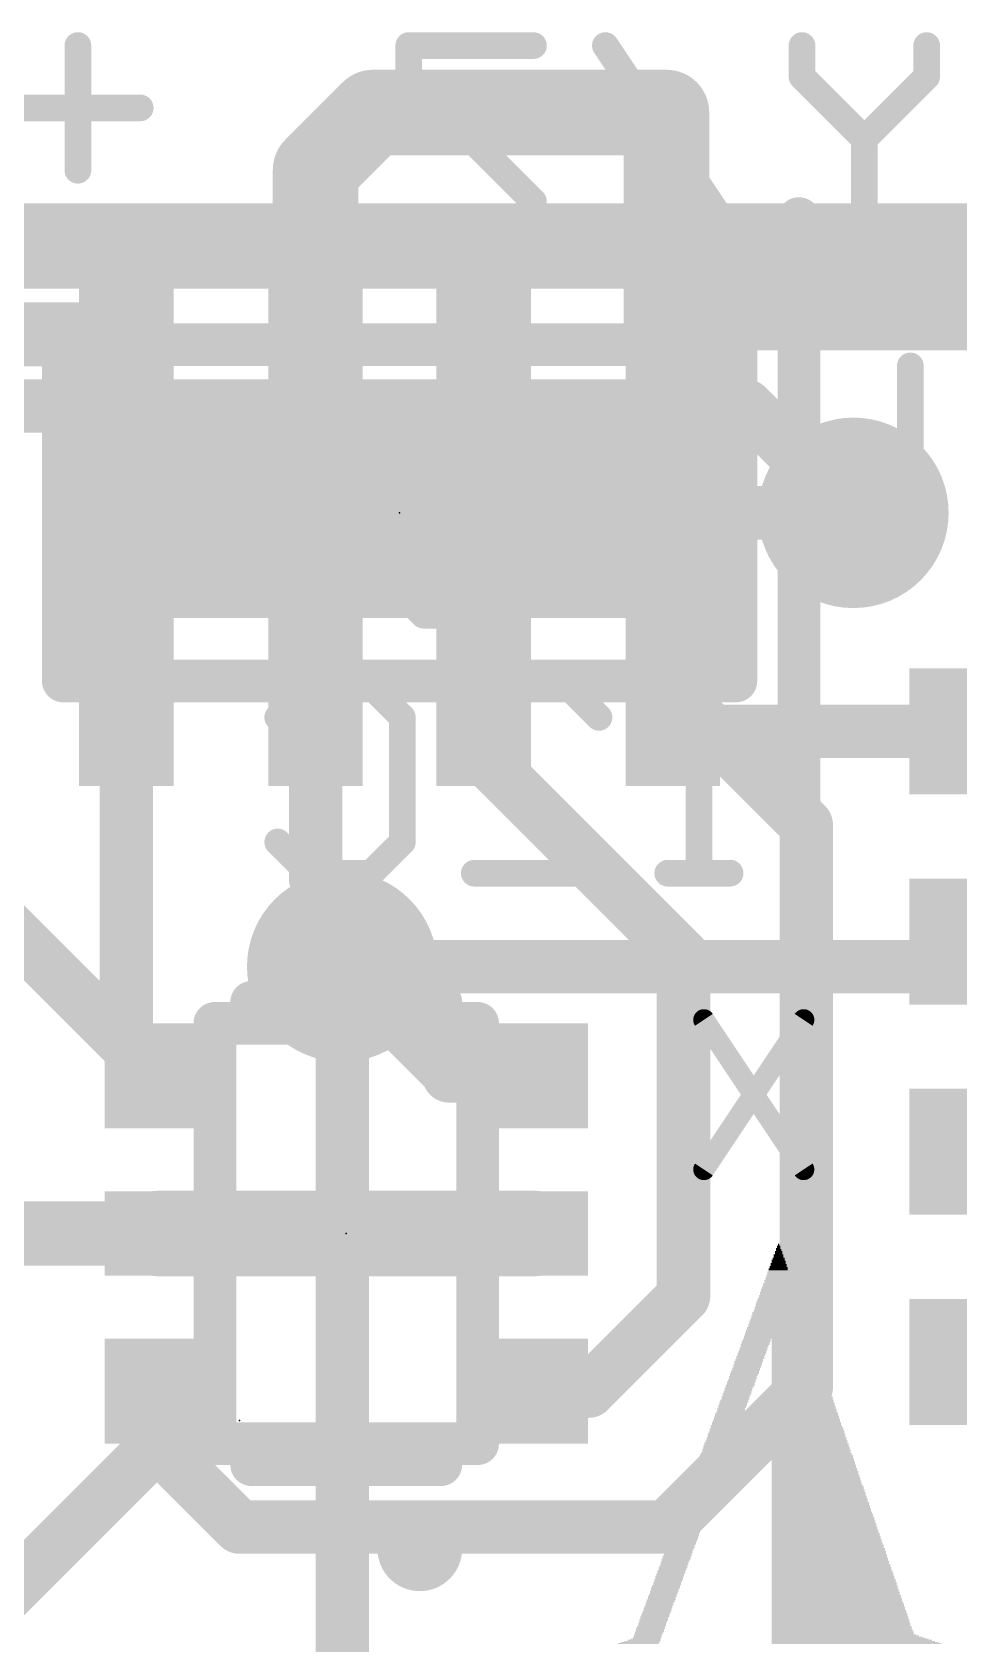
# Model space of a CAD drawing. Extents: x -0.1 to 25.5, y -0.1 to 17.9.
# Drawn here: x 15.4 to 19.81, y 6.05 to 13.72 of the extents above; entities that cross this region are included whole.
import ezdxf

# ---------------------------------------------------------------- set-up
doc = ezdxf.new("R2010")
doc.units = 0
for name, color, linetype in [('1', 12, 'CONTINUOUS'), ('16', 5, 'CONTINUOUS'), ('18', 110, 'CONTINUOUS'), ('21', 40, 'CONTINUOUS'), ('22', 6, 'CONTINUOUS'), ('23', 40, 'CONTINUOUS'), ('24', 6, 'CONTINUOUS'), ('51', 253, 'CONTINUOUS')]:
    doc.layers.add(name, color=color, linetype=linetype)

# ---------------------------------------------------------------- blocks, each defined once
blk = doc.blocks.new('RECT')
blk.add_solid([(-0.5, -0.5), (0.5, -0.5), (-0.5, 0.5), (0.5, 0.5)])
blk = doc.blocks.new('ROUNDV')
at = {"const_width": 0.5}
blk.add_lwpolyline([(0, -0.25, 1), (0, 0.25, 1), (0, -0.25)], format="xyb", dxfattribs=at)

msp = doc.modelspace()

# ---------------------------------------------------------------- linework, layer by layer
at = {"layer": '1'}
for points, const_width in [([(16.745, 13.062), (17.018, 13.335)], 0.4064), ([(17.018, 13.335), (18.415, 13.335)], 0.4064), ([(18.415, 13.335), (18.415, 12.31)], 0.4064), ([(16.745, 12.28), (16.745, 13.062)], 0.4064), ([(18.445, 12.28), (18.572, 12.407)], 0.4064), ([(21.121, 12.407), (18.572, 12.407)], 0.4064), ([(18.415, 12.31), (18.445, 12.28)], 0.4064), ([(15.845, 12.28), (10.8822, 12.28)], 0.3048), ([(15.845, 11.714), (15.845, 12.28)], 0.3048), ([(17.545, 12.28), (17.545, 11.703)], 0.3048), ([(16.129, 11.43), (15.845, 11.714)], 0.3048), ([(17.545, 11.703), (17.272, 11.43)], 0.3048), ([(17.272, 11.43), (16.129, 11.43)], 0.3048), ([(17.545, 10.941), (18.034, 11.43)], 0.254), ([(18.034, 11.43), (19.304, 11.43)], 0.254), ([(17.545, 10.58), (17.545, 10.941)], 0.254), ([(15.845, 8.897), (15.845, 10.58)], 0.254), ([(16.745, 10.58), (16.745, 9.691)], 0.254), ([(17.545, 10.58), (17.545, 10.268)], 0.254), ([(18.635, 10.39), (18.445, 10.58)], 0.254), ([(18.445, 10.58), (19.08, 9.945)], 0.254), ([(20.346, 10.39), (18.635, 10.39)], 0.254), ([(17.545, 10.268), (18.4958, 9.3172)], 0.254), ([(19.08, 9.945), (19.08, 7.269)], 0.254), ([(14.902, 9.84), (15.991, 8.751)], 0.254), ([(16.872, 9.564), (16.745, 9.691)], 0.254), ([(16.872, 9.564), (16.872, 9.271)], 0.254), ([(18.4958, 9.3172), (18.4958, 7.7018)], 0.254), ([(16.872, 9.271), (17.38, 8.763)], 0.254), ([(15.991, 8.751), (15.845, 8.897)], 0.254), ([(17.38, 8.763), (17.38, 8.751)], 0.254), ([(17.791, 8.751), (17.38, 8.751)], 0.254), ([(15.991, 8.001), (14.061, 8.001)], 0.3048), ([(15.991, 8.001), (17.791, 8.001)], 0.4064), ([(18.4958, 7.7018), (18.045, 7.251)], 0.254), ([(15.991, 7.251), (15.9905, 7.2505)], 0.254), ([(15.9905, 6.9965), (15.9905, 7.2505)], 0.254), ([(15.991, 7.251), (15.991, 6.997)], 0.254), ([(17.791, 7.251), (18.045, 7.251)], 0.254), ([(19.08, 7.269), (18.415, 6.604)], 0.254), ([(15.991, 6.997), (14.8475, 5.8535)], 0.254), ([(16.383, 6.604), (15.9905, 6.9965)], 0.254), ([(18.415, 6.604), (16.383, 6.604)], 0.254)]:
    msp.add_lwpolyline(points, dxfattribs=dict(at, const_width=const_width))
for points, const_width in [([(17.018, 13.4366, 1), (17.018, 13.2334)], 0.2032), ([(17.0898, 13.2632, 1), (16.9462, 13.4068)], 0.2032), ([(18.5166, 13.335, 1), (18.3134, 13.335)], 0.2032), ([(18.415, 13.2334, 1), (18.415, 13.4366)], 0.2032), ([(16.8466, 13.062, 1), (16.6434, 13.062)], 0.2032), ([(16.6732, 13.1338, 1), (16.8168, 12.9902)], 0.2032), ([(18.572, 12.5086, 1), (18.572, 12.3054)], 0.2032), ([(18.6438, 12.3352, 1), (18.5002, 12.4788)], 0.2032), ([(18.4868, 12.3818, 1), (18.3432, 12.2382)], 0.2032), ([(15.9212, 12.28, 1), (15.7688, 12.28)], 0.1524), ([(15.845, 12.2038, 1), (15.845, 12.3562)], 0.1524), ([(17.6212, 12.28, 1), (17.4688, 12.28)], 0.1524), ([(18.3732, 12.3518, 1), (18.5168, 12.2082)], 0.2032), ([(18.3732, 12.2082, 1), (18.5168, 12.3518)], 0.2032), ([(16.6434, 12.28, 1), (16.8466, 12.28)], 0.2032), ([(18.3134, 12.31, 1), (18.5166, 12.31)], 0.2032), ([(15.8989, 11.7679, 1), (15.7911, 11.6601)], 0.1524), ([(17.5989, 11.6491, 1), (17.4911, 11.7569)], 0.1524), ([(15.7688, 11.714, 1), (15.9212, 11.714)], 0.1524), ([(17.4688, 11.703, 1), (17.6212, 11.703)], 0.1524), ([(16.129, 11.5062, 1), (16.129, 11.3538)], 0.1524), ([(17.272, 11.3538, 1), (17.272, 11.5062)], 0.1524), ([(16.0751, 11.3761, 1), (16.1829, 11.4839)], 0.1524), ([(17.2181, 11.4839, 1), (17.3259, 11.3761)], 0.1524), ([(18.034, 11.4935, 1), (18.034, 11.3665)], 0.127), ([(18.0789, 11.3851, 1), (17.9891, 11.4749)], 0.127), ([(19.304, 11.3665, 1), (19.304, 11.4935)], 0.127), ([(17.6085, 10.941, 1), (17.4815, 10.941)], 0.127), ([(17.5001, 10.9859, 1), (17.5899, 10.8961)], 0.127), ([(15.9085, 10.58, 1), (15.7815, 10.58)], 0.127), ([(16.8085, 10.58, 1), (16.6815, 10.58)], 0.127), ([(17.6085, 10.58, 1), (17.4815, 10.58)], 0.127), ([(18.4899, 10.6249, 1), (18.4001, 10.5351)], 0.127), ([(18.4899, 10.6249, 1), (18.4001, 10.5351)], 0.127), ([(17.4815, 10.58, 1), (17.6085, 10.58)], 0.127), ([(18.635, 10.4535, 1), (18.635, 10.3265)], 0.127), ([(18.5901, 10.3451, 1), (18.6799, 10.4349)], 0.127), ([(17.5899, 10.3129, 1), (17.5001, 10.2231)], 0.127), ([(17.4815, 10.268, 1), (17.6085, 10.268)], 0.127), ([(19.1435, 9.945, 1), (19.0165, 9.945)], 0.127), ([(19.0351, 9.9001, 1), (19.1249, 9.9899)], 0.127), ([(16.7899, 9.7359, 1), (16.7001, 9.6461)], 0.127), ([(16.6815, 9.691, 1), (16.8085, 9.691)], 0.127), ([(16.9355, 9.564, 1), (16.8085, 9.564)], 0.127), ([(16.8271, 9.5191, 1), (16.9169, 9.6089)], 0.127), ([(18.5593, 9.3172, 1), (18.4323, 9.3172)], 0.127), ([(16.9169, 9.3159, 1), (16.8271, 9.2261)], 0.127), ([(18.4509, 9.2723, 1), (18.5407, 9.3621)], 0.127), ([(16.8085, 9.271, 1), (16.9355, 9.271)], 0.127), ([(15.8899, 8.9419, 1), (15.8001, 8.8521)], 0.127), ([(15.7815, 8.897, 1), (15.9085, 8.897)], 0.127), ([(15.9461, 8.7061, 1), (16.0359, 8.7959)], 0.127), ([(15.9461, 8.7061, 1), (16.0359, 8.7959)], 0.127), ([(17.4435, 8.763, 1), (17.3165, 8.763)], 0.127), ([(17.38, 8.8145, 1), (17.38, 8.6875)], 0.127), ([(17.3351, 8.7181, 1), (17.4249, 8.8079)], 0.127), ([(17.791, 8.6875, 1), (17.791, 8.8145)], 0.127), ([(17.3165, 8.751, 1), (17.4435, 8.751)], 0.127), ([(15.991, 8.1026, 1), (15.991, 7.8994)], 0.2032), ([(15.991, 7.9248, 1), (15.991, 8.0772)], 0.1524), ([(17.791, 7.8994, 1), (17.791, 8.1026)], 0.2032), ([(18.5407, 7.6569, 1), (18.4509, 7.7467)], 0.127), ([(18.4323, 7.7018, 1), (18.5593, 7.7018)], 0.127), ([(16.054, 7.2505, 1), (15.927, 7.2505)], 0.127), ([(16.0545, 7.251, 1), (15.9275, 7.251)], 0.127), ([(16.0359, 7.2061, 1), (15.9461, 7.2959)], 0.127), ([(17.791, 7.3145, 1), (17.791, 7.1875)], 0.127), ([(18.045, 7.1875, 1), (18.045, 7.3145)], 0.127), ([(19.1249, 7.2241, 1), (19.0351, 7.3139)], 0.127), ([(15.9456, 7.2954, 1), (16.0354, 7.2056)], 0.127), ([(18.0001, 7.2959, 1), (18.0899, 7.2061)], 0.127), ([(19.0165, 7.269, 1), (19.1435, 7.269)], 0.127), ([(16.0354, 7.0414, 1), (15.9456, 6.9516)], 0.127), ([(15.927, 6.9965, 1), (16.054, 6.9965)], 0.127), ([(15.9275, 6.997, 1), (16.0545, 6.997)], 0.127), ([(16.0359, 6.9521, 1), (15.9461, 7.0419)], 0.127), ([(16.383, 6.6675, 1), (16.383, 6.5405)], 0.127), ([(16.3381, 6.5591, 1), (16.4279, 6.6489)], 0.127), ([(18.3701, 6.6489, 1), (18.4599, 6.5591)], 0.127), ([(18.415, 6.5405, 1), (18.415, 6.6675)], 0.127)]:
    msp.add_lwpolyline(points, format="xyb", dxfattribs=dict(at, const_width=const_width))
at = {"layer": '16'}
for points, const_width in [([(21.248, 12.7), (6.35, 12.7)], 0.4064), ([(18.796, 11.938), (11.684, 11.938)], 0.254), ([(18.796, 11.938), (19.304, 11.43)], 0.254), ([(21.844, 9.271), (16.872, 9.271)], 0.254), ([(16.872, 9.271), (16.872, 4.972)], 0.254)]:
    msp.add_lwpolyline(points, dxfattribs=dict(at, const_width=const_width))
at = {"layer": '16', "const_width": 0.127}
for points in [[(18.8409, 11.9829, 1), (18.7511, 11.8931)], [(18.796, 11.8745, 1), (18.796, 12.0015)], [(19.2591, 11.3851, 1), (19.3489, 11.4749)], [(16.872, 9.3345, 1), (16.872, 9.2075)], [(16.9355, 9.271, 1), (16.8085, 9.271)]]:
    msp.add_lwpolyline(points, format="xyb", dxfattribs=at)
at = {"layer": '21'}
for points, const_width in [([(19.045, 12.83), (19.045, 10.03)], 0.2032), ([(16.441, 9.101), (17.341, 9.101)], 0.2032), ([(18.5928, 9.0176), (19.0673, 8.3058)], 0.1016), ([(19.0673, 9.0176), (18.5928, 8.3058)], 0.1016), ([(16.441, 6.901), (17.341, 6.901)], 0.2032)]:
    msp.add_lwpolyline(points, dxfattribs=dict(at, const_width=const_width))
for points, const_width in [([(19.0958, 12.83, 1), (18.9942, 12.83)], 0.1016), ([(18.9942, 10.03, 1), (19.0958, 10.03)], 0.1016), ([(16.441, 9.1518, 1), (16.441, 9.0502)], 0.1016), ([(17.341, 9.0502, 1), (17.341, 9.1518)], 0.1016), ([(18.6139, 9.0317, 1), (18.5717, 9.0035)], 0.0508), ([(19.0885, 9.0035, 1), (19.0462, 9.0317)], 0.0508), ([(18.5717, 8.3199, 1), (18.6139, 8.2917)], 0.0508), ([(19.0462, 8.2917, 1), (19.0885, 8.3199)], 0.0508), ([(16.441, 6.9518, 1), (16.441, 6.8502)], 0.1016), ([(17.341, 6.8502, 1), (17.341, 6.9518)], 0.1016), ([(17.241, 6.401, 1), (17.241, 6.601, 1), (17.241, 6.401)], 0.2032)]:
    msp.add_lwpolyline(points, format="xyb", dxfattribs=dict(at, const_width=const_width))
at = {"layer": '22', "const_width": 0.127}
for points in [[(15.6142, 13.6533), (15.6142, 13.0601)], [(17.7819, 13.6533), (17.1887, 13.6533)], [(17.1887, 13.6533), (17.1887, 13.505)], [(18.7174, 12.7635), (18.1242, 13.6533)], [(19.0597, 13.505), (19.0597, 13.6533)], [(19.6529, 13.6533), (19.6529, 13.505)], [(17.1887, 13.505), (17.7819, 12.9118)], [(19.3563, 13.2084), (19.0597, 13.505)], [(19.6529, 13.505), (19.3563, 13.2084)], [(15.9108, 13.3567), (15.3177, 13.3567)], [(19.3563, 13.2084), (19.3563, 12.7635)], [(17.7819, 12.9118), (17.7819, 12.7635)], [(15.9108, 12.7635), (15.3177, 12.7635)], [(17.7819, 12.7635), (17.1887, 12.7635)], [(16.6201, 12.2776), (16.6201, 12.1293)], [(19.5749, 12.1293), (19.5749, 11.2395)], [(15.5515, 11.8327), (15.9964, 11.8327)], [(15.9964, 11.8327), (16.1447, 11.6844)], [(16.7684, 11.8327), (16.6201, 11.8327)], [(16.6201, 11.8327), (16.6201, 11.2395)], [(17.1107, 11.0912), (17.1107, 11.8327)], [(17.1107, 11.8327), (17.5556, 11.8327)], [(17.5556, 11.8327), (17.7039, 11.6844)], [(18.0462, 11.6844), (18.1945, 11.8327)], [(18.1945, 11.8327), (18.4911, 11.8327)], [(18.4911, 11.8327), (18.6394, 11.6844)], [(16.1447, 11.6844), (16.1447, 11.3878)], [(17.7039, 11.6844), (17.7039, 11.3878)], [(18.0462, 11.3878), (18.0462, 11.6844)], [(18.6394, 11.6844), (18.6394, 11.3878)], [(16.1447, 11.3878), (15.9964, 11.2395)], [(17.7039, 11.3878), (17.5556, 11.2395)], [(18.1945, 11.2395), (18.0462, 11.3878)], [(18.6394, 11.3878), (18.4911, 11.2395)], [(15.9964, 11.2395), (15.5515, 11.2395)], [(16.7684, 11.2395), (16.4718, 11.2395)], [(17.5556, 11.2395), (17.1107, 11.2395)], [(18.4911, 11.2395), (18.1945, 11.2395)], [(19.5749, 11.2395), (18.9818, 11.2395)], [(17.259, 10.9429), (17.1107, 11.0912)], [(17.4073, 10.9429), (17.259, 10.9429)], [(16.565, 10.457), (16.7133, 10.6053)], [(16.7133, 10.6053), (17.0099, 10.6053)], [(17.0099, 10.6053), (17.1582, 10.457)], [(17.5005, 10.457), (17.6488, 10.6053)], [(17.6488, 10.6053), (17.9454, 10.6053)], [(17.9454, 10.6053), (18.0937, 10.457)], [(18.7174, 10.6053), (18.4208, 10.6053)], [(18.5691, 9.7155), (18.5691, 10.6053)], [(17.1582, 10.457), (17.1582, 9.8638)], [(17.5005, 10.3087), (17.5005, 10.457)], [(18.0937, 9.7155), (17.5005, 10.3087)], [(16.7133, 9.7155), (16.565, 9.8638)], [(17.1582, 9.8638), (17.0099, 9.7155)], [(17.0099, 9.7155), (16.7133, 9.7155)], [(17.5005, 9.7155), (18.0937, 9.7155)], [(18.7174, 9.7155), (18.4208, 9.7155)]]:
    msp.add_lwpolyline(points, dxfattribs=at)
at = {"layer": '22', "const_width": 0.0635}
for points in [[(15.646, 13.6533, 1), (15.5825, 13.6533)], [(17.1887, 13.685, 1), (17.1887, 13.6215)], [(17.2204, 13.6533, 1), (17.1569, 13.6533)], [(17.7819, 13.6215, 1), (17.7819, 13.685)], [(18.1506, 13.6709, 1), (18.0978, 13.6356)], [(19.0915, 13.6533, 1), (19.028, 13.6533)], [(19.6846, 13.6533, 1), (19.6211, 13.6533)], [(17.2111, 13.5274, 1), (17.1662, 13.4825)], [(17.1569, 13.505, 1), (17.2204, 13.505)], [(19.028, 13.505, 1), (19.0915, 13.505)], [(19.0822, 13.5274, 1), (19.0373, 13.4825)], [(19.6211, 13.505, 1), (19.6846, 13.505)], [(19.6753, 13.4825, 1), (19.6304, 13.5274)], [(15.9108, 13.3249, 1), (15.9108, 13.3884)], [(19.3881, 13.2084, 1), (19.3246, 13.2084)], [(19.3339, 13.2308, 1), (19.3788, 13.1859)], [(19.3339, 13.1859, 1), (19.3788, 13.2308)], [(15.5825, 13.0601, 1), (15.646, 13.0601)], [(17.8136, 12.9118, 1), (17.7501, 12.9118)], [(17.7594, 12.8893, 1), (17.8043, 12.9342)], [(15.9108, 12.7317, 1), (15.9108, 12.7953)], [(17.1887, 12.7953, 1), (17.1887, 12.7317)], [(17.7819, 12.7317, 1), (17.7819, 12.7953)], [(18.691, 12.7459, 1), (18.7438, 12.7811)], [(17.7501, 12.7635, 1), (17.8136, 12.7635)], [(19.3246, 12.7635, 1), (19.3881, 12.7635)], [(16.6518, 12.2776, 1), (16.5883, 12.2776)], [(19.6067, 12.1293, 1), (19.5432, 12.1293)], [(16.5883, 12.1293, 1), (16.6518, 12.1293)], [(15.5515, 11.8644, 1), (15.5515, 11.8009)], [(16.0189, 11.8551, 1), (15.974, 11.8102)], [(15.9964, 11.8009, 1), (15.9964, 11.8644)], [(16.6518, 11.8327, 1), (16.5883, 11.8327)], [(16.6201, 11.8644, 1), (16.6201, 11.8009)], [(16.7684, 11.8009, 1), (16.7684, 11.8644)], [(17.1107, 11.8644, 1), (17.1107, 11.8009)], [(17.1425, 11.8327, 1), (17.079, 11.8327)], [(17.5781, 11.8551, 1), (17.5332, 11.8102)], [(17.5556, 11.8009, 1), (17.5556, 11.8644)], [(18.1945, 11.8644, 1), (18.1945, 11.8009)], [(18.217, 11.8102, 1), (18.1721, 11.8551)], [(18.5136, 11.8551, 1), (18.4687, 11.8102)], [(18.4911, 11.8009, 1), (18.4911, 11.8644)], [(16.1765, 11.6844, 1), (16.113, 11.6844)], [(16.1223, 11.6619, 1), (16.1672, 11.7068)], [(17.7356, 11.6844, 1), (17.6722, 11.6844)], [(17.6814, 11.6619, 1), (17.7264, 11.7068)], [(18.078, 11.6844, 1), (18.0145, 11.6844)], [(18.0238, 11.7068, 1), (18.0687, 11.6619)], [(18.6712, 11.6844, 1), (18.6077, 11.6844)], [(18.617, 11.6619, 1), (18.6619, 11.7068)], [(16.1672, 11.3653, 1), (16.1223, 11.4102)], [(17.7264, 11.3653, 1), (17.6814, 11.4102)], [(18.0687, 11.4102, 1), (18.0238, 11.3653)], [(18.6619, 11.3653, 1), (18.617, 11.4102)], [(16.113, 11.3878, 1), (16.1765, 11.3878)], [(17.6722, 11.3878, 1), (17.7356, 11.3878)], [(18.0145, 11.3878, 1), (18.078, 11.3878)], [(18.6077, 11.3878, 1), (18.6712, 11.3878)], [(15.5515, 11.2713, 1), (15.5515, 11.2078)], [(15.974, 11.262, 1), (16.0189, 11.217)], [(15.9964, 11.2078, 1), (15.9964, 11.2713)], [(16.4718, 11.2713, 1), (16.4718, 11.2078)], [(16.7684, 11.2078, 1), (16.7684, 11.2713)], [(17.1107, 11.2713, 1), (17.1107, 11.2078)], [(17.5332, 11.262, 1), (17.5781, 11.217)], [(17.5556, 11.2078, 1), (17.5556, 11.2713)], [(18.1945, 11.2713, 1), (18.1945, 11.2078)], [(18.1721, 11.217, 1), (18.217, 11.262)], [(18.4687, 11.262, 1), (18.5136, 11.217)], [(18.4911, 11.2078, 1), (18.4911, 11.2713)], [(18.9818, 11.2713, 1), (18.9818, 11.2078)], [(19.5749, 11.2078, 1), (19.5749, 11.2713)], [(16.5883, 11.2395, 1), (16.6518, 11.2395)], [(19.5432, 11.2395, 1), (19.6067, 11.2395)], [(17.1332, 11.1137, 1), (17.0883, 11.0688)], [(17.079, 11.0912, 1), (17.1425, 11.0912)], [(17.259, 10.9747, 1), (17.259, 10.9112)], [(17.2366, 10.9205, 1), (17.2815, 10.9654)], [(17.4073, 10.9112, 1), (17.4073, 10.9747)], [(16.7133, 10.637, 1), (16.7133, 10.5735)], [(16.7358, 10.5828, 1), (16.6908, 10.6277)], [(17.0323, 10.6277, 1), (16.9874, 10.5828)], [(17.0099, 10.5735, 1), (17.0099, 10.637)], [(17.6488, 10.637, 1), (17.6488, 10.5735)], [(17.6713, 10.5828, 1), (17.6264, 10.6277)], [(17.9679, 10.6277, 1), (17.923, 10.5828)], [(17.9454, 10.5735, 1), (17.9454, 10.637)], [(18.4208, 10.637, 1), (18.4208, 10.5735)], [(18.6008, 10.6053, 1), (18.5373, 10.6053)], [(18.7174, 10.5735, 1), (18.7174, 10.637)], [(16.5426, 10.4794, 1), (16.5875, 10.4345)], [(17.1899, 10.457, 1), (17.1264, 10.457)], [(17.1357, 10.4345, 1), (17.1806, 10.4794)], [(17.5323, 10.457, 1), (17.4688, 10.457)], [(17.4781, 10.4794, 1), (17.523, 10.4345)], [(18.0712, 10.4345, 1), (18.1161, 10.4794)], [(17.523, 10.3311, 1), (17.4781, 10.2862)], [(17.4688, 10.3087, 1), (17.5323, 10.3087)], [(16.5875, 9.8862, 1), (16.5426, 9.8413)], [(17.1264, 9.8638, 1), (17.1899, 9.8638)], [(17.1806, 9.8413, 1), (17.1357, 9.8862)], [(16.7133, 9.7473, 1), (16.7133, 9.6837)], [(16.6908, 9.693, 1), (16.7358, 9.738)], [(16.9874, 9.738, 1), (17.0323, 9.693)], [(17.0099, 9.6837, 1), (17.0099, 9.7473)], [(17.5005, 9.7473, 1), (17.5005, 9.6837)], [(18.0712, 9.693, 1), (18.1161, 9.738)], [(18.0937, 9.6837, 1), (18.0937, 9.7473)], [(18.4208, 9.7473, 1), (18.4208, 9.6837)], [(18.5373, 9.7155, 1), (18.6008, 9.7155)], [(18.7174, 9.6837, 1), (18.7174, 9.7473)]]:
    msp.add_lwpolyline(points, format="xyb", dxfattribs=at)
at = {"layer": '23'}
for p in [(17.145, 11.43), (16.891, 8.001)]:
    msp.add_point(p, dxfattribs=at)
at = {"layer": '24'}
msp.add_point((16.383, 7.112), dxfattribs=at)
at = {"layer": '51', "const_width": 0.2032}
for points in [[(15.545, 10.63), (15.545, 12.23)], [(15.545, 12.23), (18.745, 12.23)], [(18.745, 12.23), (18.745, 10.63)], [(18.745, 10.63), (15.545, 10.63)], [(16.266, 9.001), (17.516, 9.001)], [(16.266, 7.001), (16.266, 9.001)], [(17.516, 9.001), (17.516, 7.001)], [(17.516, 7.001), (16.266, 7.001)]]:
    msp.add_lwpolyline(points, dxfattribs=at)
at = {"layer": '51', "const_width": 0.1016}
for points in [[(15.5958, 12.23, 1), (15.4942, 12.23)], [(15.545, 12.2808, 1), (15.545, 12.1792)], [(18.7958, 12.23, 1), (18.6942, 12.23)], [(18.745, 12.1792, 1), (18.745, 12.2808)], [(15.545, 10.6808, 1), (15.545, 10.5792)], [(15.4942, 10.63, 1), (15.5958, 10.63)], [(18.6942, 10.63, 1), (18.7958, 10.63)], [(18.745, 10.5792, 1), (18.745, 10.6808)], [(16.266, 9.0518, 1), (16.266, 8.9502)], [(16.3168, 9.001, 1), (16.2152, 9.001)], [(17.5668, 9.001, 1), (17.4652, 9.001)], [(17.516, 8.9502, 1), (17.516, 9.0518)], [(16.266, 7.0518, 1), (16.266, 6.9502)], [(17.516, 6.9502, 1), (17.516, 7.0518)], [(16.2152, 7.001, 1), (16.3168, 7.001)], [(17.4652, 7.001, 1), (17.5668, 7.001)]]:
    msp.add_lwpolyline(points, format="xyb", dxfattribs=at)

# ---------------------------------------------------------------- block references
at = {"layer": '1'}
for p, xscale, yscale, rotation in [((15.845, 12.28), 0.45, 0.9, 180), ((16.745, 12.28), 0.45, 0.9, 180), ((17.545, 12.28), 0.45, 0.9, 180), ((18.445, 12.28), 0.45, 0.9, 180), ((15.845, 10.58), 0.45, 0.9, 180), ((16.745, 10.58), 0.45, 0.9, 180), ((17.545, 10.58), 0.45, 0.9, 180), ((18.445, 10.58), 0.45, 0.9, 180), ((20.346, 10.39), 1.55, 0.6, 180), ((20.346, 9.39), 1.55, 0.6, 180), ((15.991, 8.751), 0.5, 0.5, 90), ((17.791, 8.751), 0.5, 0.5, 90), ((20.346, 8.39), 1.55, 0.6, 180), ((15.991, 8.001), 0.4, 0.5, 90), ((17.791, 8.001), 0.4, 0.5, 90), ((20.346, 7.39), 1.55, 0.6, 180), ((15.991, 7.251), 0.5, 0.5, 90), ((17.791, 7.251), 0.5, 0.5, 90)]:
    msp.add_blockref('RECT', p, dxfattribs=dict(at, xscale=xscale, yscale=yscale, rotation=rotation))
at = {"layer": '18', "xscale": 0.9064, "yscale": 0.9064}
for p in [(19.304, 11.43), (19.304, 11.43), (16.872, 9.271), (16.872, 9.271)]:
    msp.add_blockref('ROUNDV', p, dxfattribs=at)
at = {"layer": '21', "yscale": 0.0051}
for p, xscale in [((18.9484, 7.8994), 0.0457), ((18.9484, 7.9146), 0.0356), ((18.9484, 7.9096), 0.0356), ((18.9484, 7.9045), 0.0356), ((18.9484, 7.9248), 0.0254), ((18.9484, 7.9197), 0.0254), ((18.9459, 7.9299), 0.0203), ((18.9484, 7.94), 0.0152), ((18.9484, 7.935), 0.0152), ((18.9484, 7.9502), 0.0051), ((18.9484, 7.9451), 0.0051), ((18.9459, 7.8334), 0.0914), ((18.9459, 7.8283), 0.0914), ((18.9484, 7.8232), 0.0965), ((18.9484, 7.8384), 0.0864), ((18.9459, 7.8435), 0.0813), ((18.9484, 7.8537), 0.0762), ((18.9484, 7.8486), 0.0762), ((18.9459, 7.8588), 0.0711), ((18.9459, 7.874), 0.061), ((18.9484, 7.8689), 0.066), ((18.9484, 7.8638), 0.066), ((18.9484, 7.8842), 0.0559), ((18.9484, 7.8791), 0.0559), ((18.9484, 7.8943), 0.0457), ((18.9484, 7.8892), 0.0457), ((18.9459, 7.747), 0.1524), ((18.9484, 7.7521), 0.1473), ((18.9459, 7.7622), 0.1422), ((18.9459, 7.7572), 0.1422), ((18.9484, 7.7673), 0.1372), ((18.9459, 7.7775), 0.1321), ((18.9459, 7.7724), 0.1321), ((18.9484, 7.7826), 0.127), ((18.9459, 7.7876), 0.1219), ((18.9459, 7.8029), 0.1118), ((18.9459, 7.7978), 0.1118), ((18.9484, 7.7927), 0.1168), ((18.9459, 7.8181), 0.1016), ((18.9459, 7.813), 0.1016), ((18.9484, 7.808), 0.1067), ((18.9433, 7.6657), 0.2083), ((18.9433, 7.681), 0.1981), ((18.9459, 7.6759), 0.2032), ((18.9459, 7.6708), 0.2032), ((18.9459, 7.6911), 0.193), ((18.9459, 7.686), 0.193), ((18.9459, 7.7064), 0.1829), ((18.9459, 7.7013), 0.1829), ((18.9459, 7.6962), 0.1829), ((18.9459, 7.7216), 0.1727), ((18.9459, 7.7165), 0.1727), ((18.9459, 7.7114), 0.1727), ((18.9459, 7.7368), 0.1626), ((18.9459, 7.7318), 0.1626), ((18.9459, 7.7267), 0.1626), ((18.9459, 7.7419), 0.1524), ((18.9433, 7.5946), 0.2591), ((18.9459, 7.5895), 0.2642), ((18.9433, 7.6098), 0.2489), ((18.9459, 7.6048), 0.254), ((18.9459, 7.5997), 0.254), ((18.9433, 7.6251), 0.2388), ((18.9459, 7.62), 0.2438), ((18.9459, 7.6149), 0.2438), ((18.9459, 7.6352), 0.2337), ((18.9459, 7.6302), 0.2337), ((18.9433, 7.6505), 0.2184), ((18.9459, 7.6454), 0.2235), ((18.9459, 7.6403), 0.2235), ((18.9459, 7.6606), 0.2134), ((18.9459, 7.6556), 0.2134), ((18.9433, 7.5133), 0.32), ((18.9433, 7.5286), 0.3099), ((18.9433, 7.5235), 0.3099), ((18.9433, 7.5184), 0.3099), ((18.9433, 7.5387), 0.2997), ((18.9433, 7.5336), 0.2997), ((18.9433, 7.554), 0.2896), ((18.9433, 7.5489), 0.2896), ((18.9459, 7.5438), 0.2946), ((18.9433, 7.5692), 0.2794), ((18.9433, 7.5641), 0.2794), ((18.9459, 7.559), 0.2845), ((18.9433, 7.5844), 0.2692), ((18.9433, 7.5794), 0.2692), ((18.9459, 7.5743), 0.2743), ((18.8239, 7.4422), 0.1321), ((18.8239, 7.4371), 0.1321), ((18.829, 7.4574), 0.1321), ((18.829, 7.4524), 0.1321), ((18.829, 7.4473), 0.1321), ((18.8366, 7.4727), 0.1372), ((18.8341, 7.4676), 0.1321), ((18.8341, 7.4625), 0.1321), ((18.8417, 7.4879), 0.1372), ((18.8392, 7.4828), 0.1321), ((18.8392, 7.4778), 0.1321), ((18.8443, 7.4981), 0.1321), ((18.8443, 7.493), 0.1321), ((18.9433, 7.5082), 0.32), ((18.9459, 7.5032), 0.3251), ((19.0119, 7.4981), 0.193), ((19.0119, 7.493), 0.193), ((19.0144, 7.4879), 0.1981), ((19.0144, 7.4828), 0.1981), ((19.0144, 7.4778), 0.1981), ((19.017, 7.4727), 0.2032), ((19.017, 7.4676), 0.2032), ((19.017, 7.4625), 0.2032), ((19.0195, 7.4574), 0.2083), ((19.0195, 7.4524), 0.2083), ((19.0195, 7.4473), 0.2083), ((19.0221, 7.4422), 0.2134), ((19.0221, 7.4371), 0.2134), ((18.7935, 7.3609), 0.1321), ((18.8011, 7.3762), 0.1372), ((18.7985, 7.3711), 0.1321), ((18.7985, 7.366), 0.1321), ((18.8036, 7.3863), 0.1321), ((18.8036, 7.3812), 0.1321), ((18.8062, 7.3914), 0.1372), ((18.8087, 7.4016), 0.1321), ((18.8087, 7.3965), 0.1321), ((18.8138, 7.4168), 0.1321), ((18.8138, 7.4117), 0.1321), ((18.8138, 7.4066), 0.1321), ((18.8214, 7.432), 0.1372), ((18.8189, 7.427), 0.1321), ((18.8189, 7.4219), 0.1321), ((19.0221, 7.432), 0.2134), ((19.0246, 7.427), 0.2184), ((19.0246, 7.4219), 0.2184), ((19.0246, 7.4168), 0.2184), ((19.0271, 7.4117), 0.2235), ((19.0271, 7.4066), 0.2235), ((19.0271, 7.4016), 0.2235), ((19.0297, 7.3965), 0.2286), ((19.0297, 7.3914), 0.2286), ((19.0297, 7.3863), 0.2286), ((19.0322, 7.3812), 0.2337), ((19.0322, 7.3762), 0.2337), ((19.0322, 7.3711), 0.2337), ((19.0348, 7.366), 0.2388), ((19.0348, 7.3609), 0.2388), ((18.7706, 7.2949), 0.1372), ((18.7681, 7.2898), 0.1321), ((18.7681, 7.2847), 0.1321), ((18.7731, 7.305), 0.1321), ((18.7731, 7.3), 0.1321), ((18.7782, 7.3203), 0.1321), ((18.7782, 7.3152), 0.1321), ((18.7782, 7.3101), 0.1321), ((18.7858, 7.3355), 0.1372), ((18.7833, 7.3304), 0.1321), ((18.7833, 7.3254), 0.1321), ((18.7884, 7.3457), 0.1321), ((18.7884, 7.3406), 0.1321), ((18.7935, 7.3558), 0.1321), ((18.7935, 7.3508), 0.1321), ((19.0373, 7.3558), 0.2438), ((19.0373, 7.3508), 0.2438), ((19.0373, 7.3457), 0.2438), ((19.0398, 7.3406), 0.2489), ((19.0398, 7.3355), 0.2489), ((19.0398, 7.3304), 0.2489), ((19.0424, 7.3254), 0.254), ((19.0424, 7.3203), 0.254), ((19.0424, 7.3152), 0.254), ((19.0449, 7.3101), 0.2591), ((19.0449, 7.305), 0.2591), ((19.0449, 7.3), 0.2591), ((19.0475, 7.2949), 0.2642), ((19.0475, 7.2898), 0.2642), ((19.0475, 7.2847), 0.2642), ((18.7376, 7.2085), 0.1321), ((18.7427, 7.2238), 0.1321), ((18.7427, 7.2187), 0.1321), ((18.7427, 7.2136), 0.1321), ((18.7477, 7.2339), 0.1321), ((18.7477, 7.2288), 0.1321), ((18.7503, 7.239), 0.1372), ((18.7528, 7.2492), 0.1321), ((18.7528, 7.2441), 0.1321), ((18.7579, 7.2644), 0.1321), ((18.7579, 7.2593), 0.1321), ((18.7579, 7.2542), 0.1321), ((18.7655, 7.2796), 0.1372), ((18.763, 7.2746), 0.1321), ((18.763, 7.2695), 0.1321), ((19.05, 7.2796), 0.2692), ((19.05, 7.2746), 0.2692), ((19.05, 7.2695), 0.2692), ((19.0525, 7.2644), 0.2743), ((19.0525, 7.2593), 0.2743), ((19.0525, 7.2542), 0.2743), ((19.0551, 7.2492), 0.2794), ((19.0551, 7.2441), 0.2794), ((19.0551, 7.239), 0.2794), ((19.0576, 7.2339), 0.2845), ((19.0576, 7.2288), 0.2845), ((19.0602, 7.2238), 0.2896), ((19.0602, 7.2187), 0.2896), ((19.0602, 7.2136), 0.2896), ((19.0627, 7.2085), 0.2946), ((18.7147, 7.1425), 0.1372), ((18.7122, 7.1374), 0.1321), ((18.7122, 7.1323), 0.1321), ((18.7173, 7.1526), 0.1321), ((18.7173, 7.1476), 0.1321), ((18.7223, 7.1679), 0.1321), ((18.7223, 7.1628), 0.1321), ((18.7223, 7.1577), 0.1321), ((18.7274, 7.178), 0.1321), ((18.7274, 7.173), 0.1321), ((18.73, 7.1831), 0.1372), ((18.735, 7.1984), 0.1372), ((18.7325, 7.1933), 0.1321), ((18.7325, 7.1882), 0.1321), ((18.7376, 7.2034), 0.1321), ((19.0627, 7.2034), 0.2946), ((19.0627, 7.1984), 0.2946), ((19.0652, 7.1933), 0.2997), ((19.0652, 7.1882), 0.2997), ((19.0652, 7.1831), 0.2997), ((19.0678, 7.178), 0.3048), ((19.0678, 7.173), 0.3048), ((19.0678, 7.1679), 0.3048), ((19.0703, 7.1628), 0.3099), ((19.0703, 7.1577), 0.3099), ((19.0703, 7.1526), 0.3099), ((19.0729, 7.1476), 0.315), ((19.0729, 7.1425), 0.315), ((19.0729, 7.1374), 0.315), ((19.0754, 7.1323), 0.32), ((18.6817, 7.0561), 0.1321), ((18.6868, 7.0714), 0.1321), ((18.6868, 7.0663), 0.1321), ((18.6868, 7.0612), 0.1321), ((18.6944, 7.0866), 0.1372), ((18.6919, 7.0815), 0.1321), ((18.6919, 7.0764), 0.1321), ((18.6969, 7.0968), 0.1321), ((18.6969, 7.0917), 0.1321), ((18.6995, 7.1018), 0.1372), ((18.702, 7.112), 0.1321), ((18.702, 7.1069), 0.1321), ((18.7096, 7.1272), 0.1372), ((18.7071, 7.1222), 0.1321), ((18.7071, 7.1171), 0.1321), ((19.0754, 7.1272), 0.32), ((19.0754, 7.1222), 0.32), ((19.0779, 7.1171), 0.3251), ((19.0779, 7.112), 0.3251), ((19.0779, 7.1069), 0.3251), ((19.0805, 7.1018), 0.3302), ((19.0805, 7.0968), 0.3302), ((19.0805, 7.0917), 0.3302), ((19.083, 7.0866), 0.3353), ((19.083, 7.0815), 0.3353), ((19.0856, 7.0764), 0.3404), ((19.0856, 7.0714), 0.3404), ((19.0856, 7.0663), 0.3404), ((19.0881, 7.0612), 0.3454), ((19.0881, 7.0561), 0.3454), ((18.6588, 6.9901), 0.1372), ((18.6563, 6.985), 0.1321), ((18.6563, 6.9799), 0.1321), ((18.6639, 7.0053), 0.1372), ((18.6614, 7.0002), 0.1321), ((18.6614, 6.9952), 0.1321), ((18.6665, 7.0155), 0.1321), ((18.6665, 7.0104), 0.1321), ((18.6741, 7.0307), 0.1372), ((18.6715, 7.0256), 0.1321), ((18.6715, 7.0206), 0.1321), ((18.6766, 7.0409), 0.1321), ((18.6766, 7.0358), 0.1321), ((18.6792, 7.046), 0.1372), ((18.6817, 7.051), 0.1321), ((19.0881, 7.051), 0.3454), ((19.0906, 7.046), 0.3505), ((19.0906, 7.0409), 0.3505), ((19.0906, 7.0358), 0.3505), ((19.0932, 7.0307), 0.3556), ((19.0932, 7.0256), 0.3556), ((19.0932, 7.0206), 0.3556), ((19.0957, 7.0155), 0.3607), ((19.0957, 7.0104), 0.3607), ((19.0957, 7.0053), 0.3607), ((19.0983, 7.0002), 0.3658), ((19.0983, 6.9952), 0.3658), ((19.0983, 6.9901), 0.3658), ((19.1008, 6.985), 0.3708), ((19.1008, 6.9799), 0.3708), ((18.6284, 6.9088), 0.1372), ((18.6258, 6.9037), 0.1321), ((18.6258, 6.8986), 0.1321), ((18.6309, 6.919), 0.1321), ((18.6309, 6.9139), 0.1321), ((18.6385, 6.9342), 0.1372), ((18.636, 6.9291), 0.1321), ((18.636, 6.924), 0.1321), ((18.6436, 6.9494), 0.1372), ((18.6411, 6.9444), 0.1321), ((18.6411, 6.9393), 0.1321), ((18.6461, 6.9596), 0.1321), ((18.6461, 6.9545), 0.1321), ((18.6512, 6.9748), 0.1321), ((18.6512, 6.9698), 0.1321), ((18.6512, 6.9647), 0.1321), ((19.1008, 6.9748), 0.3708), ((19.1033, 6.9698), 0.3759), ((19.1033, 6.9647), 0.3759), ((19.1033, 6.9596), 0.3759), ((19.1059, 6.9545), 0.381), ((19.1059, 6.9494), 0.381), ((19.1084, 6.9444), 0.3861), ((19.1084, 6.9393), 0.3861), ((19.1084, 6.9342), 0.3861), ((19.111, 6.9291), 0.3912), ((19.111, 6.924), 0.3912), ((19.111, 6.919), 0.3912), ((19.1135, 6.9139), 0.3962), ((19.1135, 6.9088), 0.3962), ((19.1135, 6.9037), 0.3962), ((19.116, 6.8986), 0.4013), ((18.5953, 6.8224), 0.1321), ((18.6004, 6.8326), 0.1321), ((18.6004, 6.8275), 0.1321), ((18.603, 6.8377), 0.1372), ((18.608, 6.8529), 0.1372), ((18.6055, 6.8478), 0.1321), ((18.6055, 6.8428), 0.1321), ((18.6106, 6.8631), 0.1321), ((18.6106, 6.858), 0.1321), ((18.6157, 6.8783), 0.1321), ((18.6157, 6.8732), 0.1321), ((18.6157, 6.8682), 0.1321), ((18.6207, 6.8885), 0.1321), ((18.6207, 6.8834), 0.1321), ((18.6233, 6.8936), 0.1372), ((19.116, 6.8936), 0.4013), ((19.116, 6.8885), 0.4013), ((19.1186, 6.8834), 0.4064), ((19.1186, 6.8783), 0.4064), ((19.1186, 6.8732), 0.4064), ((19.1211, 6.8682), 0.4115), ((19.1211, 6.8631), 0.4115), ((19.1211, 6.858), 0.4115), ((19.1237, 6.8529), 0.4166), ((19.1237, 6.8478), 0.4166), ((19.1237, 6.8428), 0.4166), ((19.1262, 6.8377), 0.4216), ((19.1262, 6.8326), 0.4216), ((19.1262, 6.8275), 0.4216), ((19.1287, 6.8224), 0.4267), ((18.5699, 6.7513), 0.1321), ((18.5699, 6.7462), 0.1321), ((18.5725, 6.7564), 0.1372), ((18.575, 6.7666), 0.1321), ((18.575, 6.7615), 0.1321), ((18.5801, 6.7818), 0.1321), ((18.5801, 6.7767), 0.1321), ((18.5801, 6.7716), 0.1321), ((18.5877, 6.797), 0.1372), ((18.5852, 6.792), 0.1321), ((18.5852, 6.7869), 0.1321), ((18.5928, 6.8123), 0.1372), ((18.5903, 6.8072), 0.1321), ((18.5903, 6.8021), 0.1321), ((18.5953, 6.8174), 0.1321), ((19.1287, 6.8174), 0.4267), ((19.1287, 6.8123), 0.4267), ((19.1313, 6.8072), 0.4318), ((19.1313, 6.8021), 0.4318), ((19.1338, 6.797), 0.4369), ((19.1338, 6.792), 0.4369), ((19.1338, 6.7869), 0.4369), ((19.1364, 6.7818), 0.442), ((19.1364, 6.7767), 0.442), ((19.1364, 6.7716), 0.442), ((19.1389, 6.7666), 0.447), ((19.1389, 6.7615), 0.447), ((19.1389, 6.7564), 0.447), ((19.1414, 6.7513), 0.4521), ((19.1414, 6.7462), 0.4521), ((18.5395, 6.67), 0.1321), ((18.5445, 6.6853), 0.1321), ((18.5445, 6.6802), 0.1321), ((18.5445, 6.6751), 0.1321), ((18.5522, 6.7005), 0.1372), ((18.5496, 6.6954), 0.1321), ((18.5496, 6.6904), 0.1321), ((18.5547, 6.7107), 0.1321), ((18.5547, 6.7056), 0.1321), ((18.5598, 6.7259), 0.1321), ((18.5598, 6.7208), 0.1321), ((18.5598, 6.7158), 0.1321), ((18.5674, 6.7412), 0.1372), ((18.5649, 6.7361), 0.1321), ((18.5649, 6.731), 0.1321), ((19.1414, 6.7412), 0.4521), ((19.144, 6.7361), 0.4572), ((19.144, 6.731), 0.4572), ((19.144, 6.7259), 0.4572), ((19.1465, 6.7208), 0.4623), ((19.1465, 6.7158), 0.4623), ((19.1465, 6.7107), 0.4623), ((19.1491, 6.7056), 0.4674), ((19.1491, 6.7005), 0.4674), ((19.1491, 6.6954), 0.4674), ((19.1516, 6.6904), 0.4724), ((19.1516, 6.6853), 0.4724), ((19.1516, 6.6802), 0.4724), ((19.1541, 6.6751), 0.4775), ((19.1541, 6.67), 0.4775), ((18.5166, 6.604), 0.1372), ((18.5141, 6.5989), 0.1321), ((18.5141, 6.5938), 0.1321), ((18.5191, 6.6142), 0.1321), ((18.5191, 6.6091), 0.1321), ((18.5242, 6.6294), 0.1321), ((18.5242, 6.6243), 0.1321), ((18.5242, 6.6192), 0.1321), ((18.5318, 6.6446), 0.1372), ((18.5293, 6.6396), 0.1321), ((18.5293, 6.6345), 0.1321), ((18.5369, 6.6599), 0.1372), ((18.5344, 6.6548), 0.1321), ((18.5344, 6.6497), 0.1321), ((18.5395, 6.665), 0.1321), ((19.1567, 6.665), 0.4826), ((19.1567, 6.6599), 0.4826), ((19.1567, 6.6548), 0.4826), ((19.1592, 6.6497), 0.4877), ((19.1592, 6.6446), 0.4877), ((19.1592, 6.6396), 0.4877), ((19.1618, 6.6345), 0.4928), ((19.1618, 6.6294), 0.4928), ((19.1618, 6.6243), 0.4928), ((19.1643, 6.6192), 0.4978), ((19.1643, 6.6142), 0.4978), ((19.1643, 6.6091), 0.4978), ((19.1668, 6.604), 0.5029), ((19.1668, 6.5989), 0.5029), ((19.1668, 6.5938), 0.5029), ((18.4836, 6.5176), 0.1321), ((18.4887, 6.5329), 0.1321), ((18.4887, 6.5278), 0.1321), ((18.4887, 6.5227), 0.1321), ((18.4937, 6.543), 0.1321), ((18.4937, 6.538), 0.1321), ((18.4963, 6.5481), 0.1372), ((18.4988, 6.5583), 0.1321), ((18.4988, 6.5532), 0.1321), ((18.5014, 6.5634), 0.1372), ((18.5039, 6.5735), 0.1321), ((18.5039, 6.5684), 0.1321), ((18.509, 6.5888), 0.1321), ((18.509, 6.5837), 0.1321), ((18.509, 6.5786), 0.1321), ((19.1694, 6.5888), 0.508), ((19.1694, 6.5837), 0.508), ((19.1694, 6.5786), 0.508), ((19.1719, 6.5735), 0.5131), ((19.1719, 6.5684), 0.5131), ((19.1719, 6.5634), 0.5131), ((19.1745, 6.5583), 0.5182), ((19.1745, 6.5532), 0.5182), ((19.1745, 6.5481), 0.5182), ((19.177, 6.543), 0.5232), ((19.177, 6.538), 0.5232), ((19.177, 6.5329), 0.5232), ((19.1795, 6.5278), 0.5283), ((19.1795, 6.5227), 0.5283), ((19.1821, 6.5176), 0.5334), ((18.4607, 6.4516), 0.1372), ((18.4582, 6.4465), 0.1321), ((18.4582, 6.4414), 0.1321), ((18.4658, 6.4668), 0.1372), ((18.4633, 6.4618), 0.1321), ((18.4633, 6.4567), 0.1321), ((18.4683, 6.477), 0.1321), ((18.4683, 6.4719), 0.1321), ((18.4734, 6.4922), 0.1321), ((18.4734, 6.4872), 0.1321), ((18.4734, 6.4821), 0.1321), ((18.481, 6.5075), 0.1372), ((18.4785, 6.5024), 0.1321), ((18.4785, 6.4973), 0.1321), ((18.4836, 6.5126), 0.1321), ((19.1821, 6.5126), 0.5334), ((19.1821, 6.5075), 0.5334), ((19.1846, 6.5024), 0.5385), ((19.1846, 6.4973), 0.5385), ((19.1846, 6.4922), 0.5385), ((19.1872, 6.4872), 0.5436), ((19.1872, 6.4821), 0.5436), ((19.1872, 6.477), 0.5436), ((19.1897, 6.4719), 0.5486), ((19.1897, 6.4668), 0.5486), ((19.1897, 6.4618), 0.5486), ((19.1922, 6.4567), 0.5537), ((19.1922, 6.4516), 0.5537), ((19.1922, 6.4465), 0.5537), ((19.1948, 6.4414), 0.5588), ((18.4302, 6.3703), 0.1372), ((18.4277, 6.3652), 0.1321), ((18.4328, 6.3805), 0.1321), ((18.4328, 6.3754), 0.1321), ((18.4379, 6.3957), 0.1321), ((18.4379, 6.3906), 0.1321), ((18.4379, 6.3856), 0.1321), ((18.4455, 6.411), 0.1372), ((18.4429, 6.4059), 0.1321), ((18.4429, 6.4008), 0.1321), ((18.448, 6.4211), 0.1321), ((18.448, 6.416), 0.1321), ((18.4531, 6.4364), 0.1321), ((18.4531, 6.4313), 0.1321), ((18.4531, 6.4262), 0.1321), ((19.1948, 6.4364), 0.5588), ((19.1948, 6.4313), 0.5588), ((19.1973, 6.4262), 0.5639), ((19.1973, 6.4211), 0.5639), ((19.1973, 6.416), 0.5639), ((19.1999, 6.411), 0.569), ((19.1999, 6.4059), 0.569), ((19.1999, 6.4008), 0.569), ((19.2024, 6.3957), 0.574), ((19.2024, 6.3906), 0.574), ((19.2049, 6.3856), 0.5791), ((19.2049, 6.3805), 0.5791), ((19.2049, 6.3754), 0.5791), ((19.2075, 6.3703), 0.5842), ((19.2075, 6.3652), 0.5842), ((18.4048, 6.2992), 0.1372), ((18.4023, 6.2941), 0.1321), ((18.4023, 6.289), 0.1321), ((18.4099, 6.3144), 0.1372), ((18.4074, 6.3094), 0.1321), ((18.4074, 6.3043), 0.1321), ((18.4125, 6.3246), 0.1321), ((18.4125, 6.3195), 0.1321), ((18.4175, 6.3398), 0.1321), ((18.4175, 6.3348), 0.1321), ((18.4175, 6.3297), 0.1321), ((18.4226, 6.35), 0.1321), ((18.4226, 6.3449), 0.1321), ((18.4252, 6.3551), 0.1372), ((18.4277, 6.3602), 0.1321), ((19.2075, 6.3602), 0.5842), ((19.21, 6.3551), 0.5893), ((19.21, 6.35), 0.5893), ((19.21, 6.3449), 0.5893), ((19.2126, 6.3398), 0.5944), ((19.2126, 6.3348), 0.5944), ((19.2126, 6.3297), 0.5944), ((19.2151, 6.3246), 0.5994), ((19.2151, 6.3195), 0.5994), ((19.2151, 6.3144), 0.5994), ((19.2176, 6.3094), 0.6045), ((19.2176, 6.3043), 0.6045), ((19.2176, 6.2992), 0.6045), ((19.2202, 6.2941), 0.6096), ((19.2202, 6.289), 0.6096), ((18.3718, 6.2128), 0.1321), ((18.3744, 6.2179), 0.1372), ((18.3769, 6.2281), 0.1321), ((18.3769, 6.223), 0.1321), ((18.382, 6.2433), 0.1321), ((18.382, 6.2382), 0.1321), ((18.382, 6.2332), 0.1321), ((18.3896, 6.2586), 0.1372), ((18.3871, 6.2535), 0.1321), ((18.3871, 6.2484), 0.1321), ((18.3921, 6.2687), 0.1321), ((18.3921, 6.2636), 0.1321), ((18.3947, 6.2738), 0.1372), ((18.3972, 6.284), 0.1321), ((18.3972, 6.2789), 0.1321), ((19.2202, 6.284), 0.6096), ((19.2227, 6.2789), 0.6147), ((19.2227, 6.2738), 0.6147), ((19.2227, 6.2687), 0.6147), ((19.2253, 6.2636), 0.6198), ((19.2253, 6.2586), 0.6198), ((19.2253, 6.2535), 0.6198), ((19.2278, 6.2484), 0.6248), ((19.2278, 6.2433), 0.6248), ((19.2303, 6.2382), 0.6299), ((19.2303, 6.2332), 0.6299), ((19.2303, 6.2281), 0.6299), ((19.2329, 6.223), 0.635), ((19.2329, 6.2179), 0.635), ((19.2329, 6.2128), 0.635), ((18.3464, 6.1468), 0.1321), ((18.3464, 6.1417), 0.1321), ((18.3464, 6.1366), 0.1321), ((18.354, 6.162), 0.1372), ((18.3515, 6.157), 0.1321), ((18.3515, 6.1519), 0.1321), ((18.3591, 6.1773), 0.1372), ((18.3566, 6.1722), 0.1321), ((18.3566, 6.1671), 0.1321), ((18.3617, 6.1874), 0.1321), ((18.3617, 6.1824), 0.1321), ((18.3693, 6.2027), 0.1372), ((18.3667, 6.1976), 0.1321), ((18.3667, 6.1925), 0.1321), ((18.3718, 6.2078), 0.1321), ((19.2354, 6.2078), 0.6401), ((19.2354, 6.2027), 0.6401), ((19.2354, 6.1976), 0.6401), ((19.238, 6.1925), 0.6452), ((19.238, 6.1874), 0.6452), ((19.238, 6.1824), 0.6452), ((19.2405, 6.1773), 0.6502), ((19.2405, 6.1722), 0.6502), ((19.2405, 6.1671), 0.6502), ((19.243, 6.162), 0.6553), ((19.243, 6.157), 0.6553), ((19.243, 6.1519), 0.6553), ((19.2456, 6.1468), 0.6604), ((19.2456, 6.1417), 0.6604), ((19.2456, 6.1366), 0.6604), ((18.2905, 6.0554), 0.1829), ((18.2982, 6.0604), 0.1676), ((18.3083, 6.0655), 0.1575), ((18.3159, 6.0706), 0.1422), ((18.3236, 6.0808), 0.1372), ((18.321, 6.0757), 0.1321), ((18.3261, 6.0909), 0.1321), ((18.3261, 6.0858), 0.1321), ((18.3337, 6.1062), 0.1372), ((18.3312, 6.1011), 0.1321), ((18.3312, 6.096), 0.1321), ((18.3388, 6.1214), 0.1372), ((18.3363, 6.1163), 0.1321), ((18.3363, 6.1112), 0.1321), ((18.3413, 6.1316), 0.1321), ((18.3413, 6.1265), 0.1321), ((19.2481, 6.1316), 0.6655), ((19.2481, 6.1265), 0.6655), ((19.2481, 6.1214), 0.6655), ((19.2507, 6.1163), 0.6706), ((19.2507, 6.1112), 0.6706), ((19.2532, 6.1062), 0.6756), ((19.2532, 6.1011), 0.6756), ((19.2532, 6.096), 0.6756), ((19.2583, 6.0909), 0.6858), ((19.2659, 6.0858), 0.701), ((19.2735, 6.0808), 0.7163), ((19.2811, 6.0757), 0.7315), ((19.2888, 6.0706), 0.7468), ((19.2964, 6.0655), 0.762), ((19.304, 6.0604), 0.7772), ((19.3116, 6.0554), 0.7925), ((18.2804, 6.0503), 0.193), ((19.3192, 6.0503), 0.8077)]:
    msp.add_blockref('RECT', p, dxfattribs=dict(at, xscale=xscale))
at = {"layer": '51', "xscale": 3.1, "rotation": 180}
msp.add_blockref('RECT', (17.145, 11.43), dxfattribs=at)
at = {"layer": '51', "xscale": 0.25, "yscale": 0.35, "rotation": 90}
for p in [(16.016, 8.651), (17.766, 8.651), (16.016, 8.001), (17.766, 8.001), (16.016, 7.351), (17.766, 7.351)]:
    msp.add_blockref('RECT', p, dxfattribs=at)

doc.saveas('drawing.dxf')
